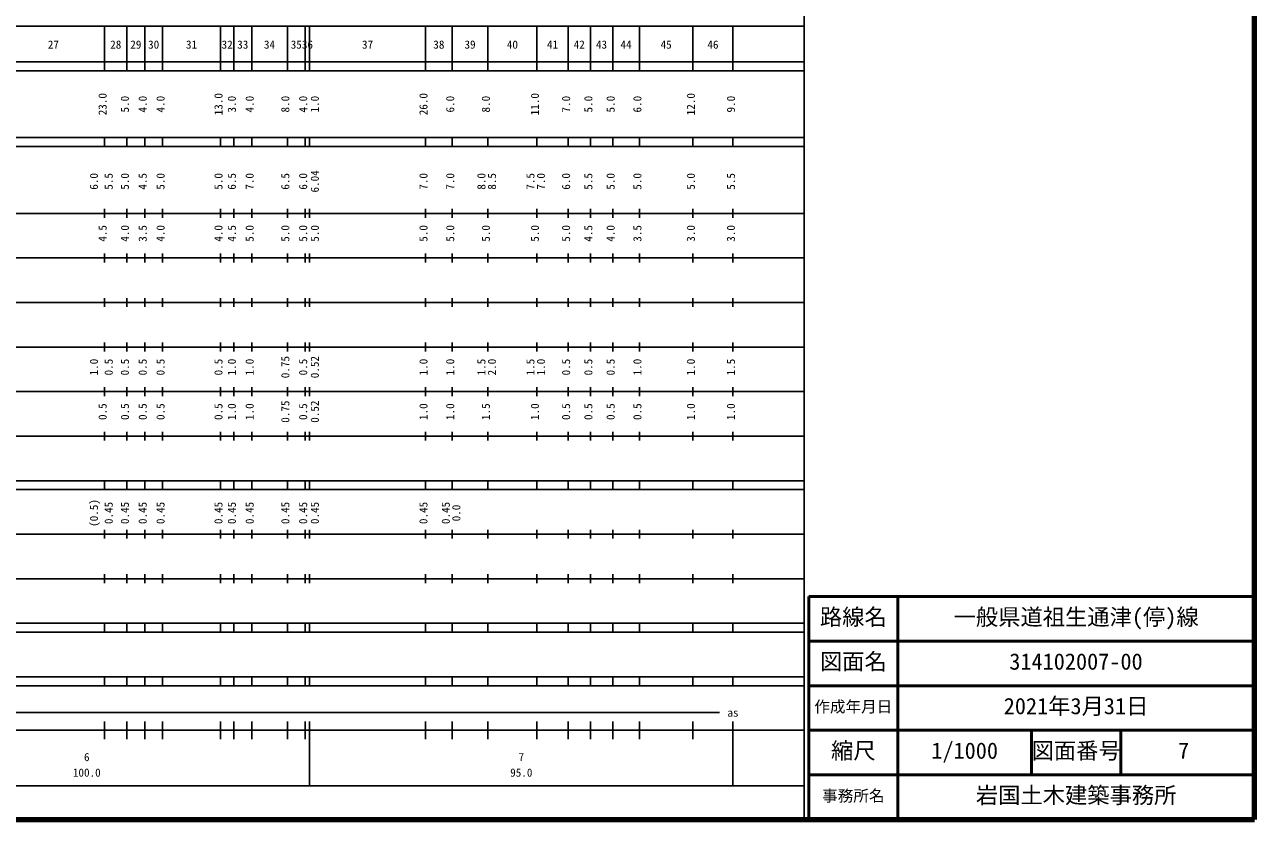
# Model space of a CAD drawing. Units: millimetres on the paper, enlarged 1000 times. Extents: x 40000 to 680000, y 20000 to 380000.
# Drawn here: x 404042 to 680000, y 20000 to 198357 of the extents above; entities that cross this region are included whole.
import ezdxf
from ezdxf.enums import TextEntityAlignment as Align

# ---------------------------------------------------------------- set-up
doc = ezdxf.new("R2010")
doc.units = ezdxf.units.MM
doc.header["$LTSCALE"] = 1000
for name, color, linetype, lineweight in [('M-TTL', 2, 'Continuous', 140), ('M-TTL-BAND', 7, 'Continuous', 25), ('M-TTL-FRAM', 2, 'Continuous', 50), ('M-TTL-LINE', 7, 'Continuous', 50), ('M-TTL-TXT', 7, 'Continuous', 13)]:
    doc.layers.add(name, color=color, linetype=linetype, lineweight=lineweight)
doc.styles.add('ＭＳ ゴシック', font='')
doc.styles.get('ＭＳ ゴシック').set_extended_font_data('MS Gothic')

msp = doc.modelspace()

# ---------------------------------------------------------------- linework, layer by layer
at = {"layer": 'M-TTL'}
for p, q in [((680000, 20000), (680000, 380000)), ((40000, 20000), (680000, 20000))]:
    msp.add_line(p, q, dxfattribs=at)
at = {"layer": 'M-TTL-BAND'}
for p, q in [((579000, 20000), (579000, 370000)), ((68000, 198000), (579000, 198000)), ((422000, 188000), (422000, 198000)), ((427000, 188000), (427000, 198000)), ((431000, 188000), (431000, 198000)), ((435000, 188000), (435000, 198000)), ((448000, 188000), (448000, 198000)), ((451000, 188000), (451000, 198000)), ((455000, 188000), (455000, 198000)), ((463000, 188000), (463000, 198000)), ((467000, 188000), (467000, 198000)), ((468000, 188000), (468000, 198000)), ((494000, 188000), (494000, 198000)), ((500000, 188000), (500000, 198000)), ((508000, 188000), (508000, 198000)), ((519000, 188000), (519000, 198000)), ((526000, 188000), (526000, 198000)), ((531000, 188000), (531000, 198000)), ((536000, 188000), (536000, 198000)), ((542000, 188000), (542000, 198000)), ((554000, 188000), (554000, 198000)), ((563000, 188000), (563000, 198000)), ((40000, 190000), (579000, 190000)), ((40000, 188000), (579000, 188000)), ((40000, 173000), (579000, 173000)), ((422000, 171000), (422000, 173000)), ((427000, 171000), (427000, 173000)), ((431000, 171000), (431000, 173000)), ((435000, 171000), (435000, 173000)), ((448000, 171000), (448000, 173000)), ((451000, 171000), (451000, 173000)), ((455000, 171000), (455000, 173000)), ((463000, 171000), (463000, 173000)), ((467000, 171000), (467000, 173000)), ((468000, 171000), (468000, 173000)), ((494000, 171000), (494000, 173000)), ((500000, 171000), (500000, 173000)), ((508000, 171000), (508000, 173000)), ((519000, 171000), (519000, 173000)), ((526000, 171000), (526000, 173000)), ((531000, 171000), (531000, 173000)), ((536000, 171000), (536000, 173000)), ((542000, 171000), (542000, 173000)), ((554000, 171000), (554000, 173000)), ((563000, 171000), (563000, 173000)), ((40000, 171000), (579000, 171000)), ((40000, 156000), (579000, 156000)), ((422000, 155000), (422000, 157000)), ((427000, 155000), (427000, 157000)), ((431000, 155000), (431000, 157000)), ((435000, 155000), (435000, 157000)), ((448000, 155000), (448000, 157000)), ((451000, 155000), (451000, 157000)), ((455000, 155000), (455000, 157000)), ((463000, 155000), (463000, 157000)), ((467000, 155000), (467000, 157000)), ((468000, 155000), (468000, 157000)), ((494000, 155000), (494000, 157000)), ((500000, 155000), (500000, 157000)), ((508000, 155000), (508000, 157000)), ((519000, 155000), (519000, 157000)), ((526000, 155000), (526000, 157000)), ((531000, 155000), (531000, 157000)), ((536000, 155000), (536000, 157000)), ((542000, 155000), (542000, 157000)), ((554000, 155000), (554000, 157000)), ((563000, 155000), (563000, 157000)), ((422000, 145000), (422000, 147000)), ((427000, 145000), (427000, 147000)), ((431000, 145000), (431000, 147000)), ((435000, 145000), (435000, 147000)), ((448000, 145000), (448000, 147000)), ((451000, 145000), (451000, 147000)), ((455000, 145000), (455000, 147000)), ((463000, 145000), (463000, 147000)), ((467000, 145000), (467000, 147000)), ((468000, 145000), (468000, 147000)), ((494000, 145000), (494000, 147000)), ((500000, 145000), (500000, 147000)), ((508000, 145000), (508000, 147000)), ((519000, 145000), (519000, 147000)), ((526000, 145000), (526000, 147000)), ((531000, 145000), (531000, 147000)), ((536000, 145000), (536000, 147000)), ((542000, 145000), (542000, 147000)), ((554000, 145000), (554000, 147000)), ((563000, 145000), (563000, 147000)), ((46000, 146000), (579000, 146000)), ((52000, 136000), (579000, 136000)), ((422000, 135000), (422000, 137000)), ((427000, 135000), (427000, 137000)), ((431000, 135000), (431000, 137000)), ((435000, 135000), (435000, 137000)), ((448000, 135000), (448000, 137000)), ((451000, 135000), (451000, 137000)), ((455000, 135000), (455000, 137000)), ((463000, 135000), (463000, 137000)), ((467000, 135000), (467000, 137000)), ((468000, 135000), (468000, 137000)), ((494000, 135000), (494000, 137000)), ((500000, 135000), (500000, 137000)), ((508000, 135000), (508000, 137000)), ((519000, 135000), (519000, 137000)), ((526000, 135000), (526000, 137000)), ((531000, 135000), (531000, 137000)), ((536000, 135000), (536000, 137000)), ((542000, 135000), (542000, 137000)), ((554000, 135000), (554000, 137000)), ((563000, 135000), (563000, 137000)), ((422000, 125000), (422000, 127000)), ((427000, 125000), (427000, 127000)), ((431000, 125000), (431000, 127000)), ((435000, 125000), (435000, 127000)), ((448000, 125000), (448000, 127000)), ((451000, 125000), (451000, 127000)), ((455000, 125000), (455000, 127000)), ((463000, 125000), (463000, 127000)), ((467000, 125000), (467000, 127000)), ((468000, 125000), (468000, 127000)), ((494000, 125000), (494000, 127000)), ((500000, 125000), (500000, 127000)), ((508000, 125000), (508000, 127000)), ((519000, 125000), (519000, 127000)), ((526000, 125000), (526000, 127000)), ((531000, 125000), (531000, 127000)), ((536000, 125000), (536000, 127000)), ((542000, 125000), (542000, 127000)), ((554000, 125000), (554000, 127000)), ((563000, 125000), (563000, 127000)), ((46000, 126000), (579000, 126000)), ((52000, 116000), (579000, 116000)), ((422000, 115000), (422000, 117000)), ((427000, 115000), (427000, 117000)), ((431000, 115000), (431000, 117000)), ((435000, 115000), (435000, 117000)), ((448000, 115000), (448000, 117000)), ((451000, 115000), (451000, 117000)), ((455000, 115000), (455000, 117000)), ((463000, 115000), (463000, 117000)), ((467000, 115000), (467000, 117000)), ((468000, 115000), (468000, 117000)), ((494000, 115000), (494000, 117000)), ((500000, 115000), (500000, 117000)), ((508000, 115000), (508000, 117000)), ((519000, 115000), (519000, 117000)), ((526000, 115000), (526000, 117000)), ((531000, 115000), (531000, 117000)), ((536000, 115000), (536000, 117000)), ((542000, 115000), (542000, 117000)), ((554000, 115000), (554000, 117000)), ((563000, 115000), (563000, 117000)), ((46000, 106000), (579000, 106000)), ((422000, 105000), (422000, 107000)), ((427000, 105000), (427000, 107000)), ((431000, 105000), (431000, 107000)), ((435000, 105000), (435000, 107000)), ((448000, 105000), (448000, 107000)), ((451000, 105000), (451000, 107000)), ((455000, 105000), (455000, 107000)), ((463000, 105000), (463000, 107000)), ((467000, 105000), (467000, 107000)), ((468000, 105000), (468000, 107000)), ((494000, 105000), (494000, 107000)), ((500000, 105000), (500000, 107000)), ((508000, 105000), (508000, 107000)), ((519000, 105000), (519000, 107000)), ((526000, 105000), (526000, 107000)), ((531000, 105000), (531000, 107000)), ((536000, 105000), (536000, 107000)), ((542000, 105000), (542000, 107000)), ((554000, 105000), (554000, 107000)), ((563000, 105000), (563000, 107000)), ((40000, 96000), (579000, 96000)), ((40000, 94000), (579000, 94000)), ((422000, 94000), (422000, 96000)), ((427000, 94000), (427000, 96000)), ((431000, 94000), (431000, 96000)), ((435000, 94000), (435000, 96000)), ((448000, 94000), (448000, 96000)), ((451000, 94000), (451000, 96000)), ((455000, 94000), (455000, 96000)), ((463000, 94000), (463000, 96000)), ((467000, 94000), (467000, 96000)), ((468000, 94000), (468000, 96000)), ((494000, 94000), (494000, 96000)), ((500000, 94000), (500000, 96000)), ((508000, 94000), (508000, 96000)), ((519000, 94000), (519000, 96000)), ((526000, 94000), (526000, 96000)), ((531000, 94000), (531000, 96000)), ((536000, 94000), (536000, 96000)), ((542000, 94000), (542000, 96000)), ((554000, 94000), (554000, 96000)), ((563000, 94000), (563000, 96000)), ((49000, 84000), (579000, 84000)), ((422000, 83000), (422000, 85000)), ((427000, 83000), (427000, 85000)), ((431000, 83000), (431000, 85000)), ((435000, 83000), (435000, 85000)), ((448000, 83000), (448000, 85000)), ((451000, 83000), (451000, 85000)), ((455000, 83000), (455000, 85000)), ((463000, 83000), (463000, 85000)), ((467000, 83000), (467000, 85000)), ((468000, 83000), (468000, 85000)), ((494000, 83000), (494000, 85000)), ((500000, 83000), (500000, 85000)), ((508000, 83000), (508000, 85000)), ((519000, 83000), (519000, 85000)), ((526000, 83000), (526000, 85000)), ((531000, 83000), (531000, 85000)), ((536000, 83000), (536000, 85000)), ((542000, 83000), (542000, 85000)), ((554000, 83000), (554000, 85000)), ((563000, 83000), (563000, 85000)), ((422000, 73000), (422000, 75000)), ((427000, 73000), (427000, 75000)), ((431000, 73000), (431000, 75000)), ((435000, 73000), (435000, 75000)), ((448000, 73000), (448000, 75000)), ((451000, 73000), (451000, 75000)), ((455000, 73000), (455000, 75000)), ((463000, 73000), (463000, 75000)), ((467000, 73000), (467000, 75000)), ((468000, 73000), (468000, 75000)), ((494000, 73000), (494000, 75000)), ((500000, 73000), (500000, 75000)), ((508000, 73000), (508000, 75000)), ((519000, 73000), (519000, 75000)), ((526000, 73000), (526000, 75000)), ((531000, 73000), (531000, 75000)), ((536000, 73000), (536000, 75000)), ((542000, 73000), (542000, 75000)), ((554000, 73000), (554000, 75000)), ((563000, 73000), (563000, 75000)), ((40000, 74000), (579000, 74000)), ((40000, 64000), (579000, 64000)), ((422000, 62000), (422000, 64000)), ((427000, 62000), (427000, 64000)), ((431000, 62000), (431000, 64000)), ((435000, 62000), (435000, 64000)), ((448000, 62000), (448000, 64000)), ((451000, 62000), (451000, 64000)), ((455000, 62000), (455000, 64000)), ((463000, 62000), (463000, 64000)), ((467000, 62000), (467000, 64000)), ((468000, 62000), (468000, 64000)), ((494000, 62000), (494000, 64000)), ((500000, 62000), (500000, 64000)), ((508000, 62000), (508000, 64000)), ((519000, 62000), (519000, 64000)), ((526000, 62000), (526000, 64000)), ((531000, 62000), (531000, 64000)), ((536000, 62000), (536000, 64000)), ((542000, 62000), (542000, 64000)), ((554000, 62000), (554000, 64000)), ((563000, 62000), (563000, 64000)), ((40000, 62000), (579000, 62000)), ((40000, 52000), (579000, 52000)), ((40000, 50000), (579000, 50000)), ((422000, 50000), (422000, 52000)), ((427000, 50000), (427000, 52000)), ((431000, 50000), (431000, 52000)), ((435000, 50000), (435000, 52000)), ((448000, 50000), (448000, 52000)), ((451000, 50000), (451000, 52000)), ((455000, 50000), (455000, 52000)), ((463000, 50000), (463000, 52000)), ((467000, 50000), (467000, 52000)), ((468000, 50000), (468000, 52000)), ((494000, 50000), (494000, 52000)), ((500000, 50000), (500000, 52000)), ((508000, 50000), (508000, 52000)), ((519000, 50000), (519000, 52000)), ((526000, 50000), (526000, 52000)), ((531000, 50000), (531000, 52000)), ((536000, 50000), (536000, 52000)), ((542000, 50000), (542000, 52000)), ((554000, 50000), (554000, 52000)), ((563000, 50000), (563000, 52000)), ((206500, 44000), (560000, 44000)), ((422000, 38000), (422000, 42000)), ((427000, 38000), (427000, 42000)), ((431000, 38000), (431000, 42000)), ((435000, 38000), (435000, 42000)), ((448000, 38000), (448000, 42000)), ((451000, 38000), (451000, 42000)), ((455000, 38000), (455000, 42000)), ((463000, 38000), (463000, 42000)), ((467000, 38000), (467000, 42000)), ((468000, 27500), (468000, 42000)), ((494000, 38000), (494000, 42000)), ((500000, 38000), (500000, 42000)), ((508000, 38000), (508000, 42000)), ((519000, 38000), (519000, 42000)), ((526000, 38000), (526000, 42000)), ((531000, 38000), (531000, 42000)), ((536000, 38000), (536000, 42000)), ((542000, 38000), (542000, 42000)), ((554000, 38000), (554000, 42000)), ((563000, 27500), (563000, 42000)), ((40000, 40000), (579000, 40000)), ((68000, 27500), (579000, 27500))]:
    msp.add_line(p, q, dxfattribs=at)
at = {"layer": 'M-TTL-FRAM'}
for p, q in [((680000, 70000), (580000, 70000)), ((580000, 70000), (580000, 20000))]:
    msp.add_line(p, q, dxfattribs=at)
at = {"layer": 'M-TTL-LINE'}
for p, q in [((600000, 70000), (600000, 20000)), ((680000, 60000), (580000, 60000)), ((680000, 50000), (580000, 50000)), ((680000, 40000), (580000, 40000)), ((630000, 40000), (630000, 30000)), ((650000, 40000), (650000, 30000)), ((680000, 30000), (580000, 30000))]:
    msp.add_line(p, q, dxfattribs=at)

# ---------------------------------------------------------------- texts
at = {"layer": 'M-TTL-BAND', "style": 'ＭＳ ゴシック'}
for s, p in [('27', (410500, 192405)), ('28', (424500, 192405)), ('29', (429000, 192405)), ('30', (433000, 192405)), ('31', (441500, 192405)), ('32', (449500, 192405)), ('33', (453000, 192405)), ('34', (459000, 192405)), ('35', (465000, 192405)), ('36', (467500, 192405)), ('37', (481000, 192405)), ('38', (497000, 192405)), ('39', (504000, 192405)), ('40', (513500, 192405)), ('41', (522500, 192405)), ('42', (528500, 192405)), ('43', (533500, 192405)), ('44', (539000, 192405)), ('45', (548000, 192405)), ('46', (558500, 192405)), ('as', (563000, 42500)), ('6', (418000, 32523)), ('7', (515500, 32523)), ('100.0', (418000, 29033)), ('95.0', (515500, 29033))]:
    msp.add_text(s, height=1833, dxfattribs=at).set_placement(p, align=Align.BOTTOM_CENTER)
for s, p in [('23.0', (423000, 180500)), ('5.0', (428000, 180500)), ('4.0', (432000, 180500)), ('4.0', (436000, 180500)), ('13.0', (449000, 180500)), ('3.0', (452000, 180500)), ('4.0', (456000, 180500)), ('8.0', (464000, 180500)), ('4.0', (468000, 180500)), ('1.0', (470621, 180500)), ('26.0', (495000, 180500)), ('6.0', (501000, 180500)), ('8.0', (509000, 180500)), ('11.0', (520000, 180500)), ('7.0', (527000, 180500)), ('5.0', (532000, 180500)), ('5.0', (537000, 180500)), ('6.0', (543000, 180500)), ('12.0', (555000, 180500)), ('9.0', (564000, 180500)), ('6.04', (470621, 163174)), ('6.0', (421053, 163174)), ('5.5', (424370, 163174)), ('5.0', (428000, 163174)), ('4.5', (432000, 163174)), ('5.0', (436000, 163174)), ('5.0', (449000, 163174)), ('6.5', (452000, 163174)), ('7.0', (456000, 163174)), ('6.5', (464000, 163174)), ('6.0', (468000, 163174)), ('7.0', (495000, 163174)), ('7.0', (501000, 163174)), ('8.0', (508000, 163174)), ('8.5', (510370, 163174)), ('7.5', (519000, 163174)), ('7.0', (521370, 163174)), ('6.0', (527000, 163174)), ('5.5', (532000, 163174)), ('5.0', (537000, 163174)), ('5.0', (543000, 163174)), ('5.0', (555000, 163174)), ('5.5', (564000, 163174)), ('4.5', (423000, 151500)), ('4.0', (428000, 151500)), ('3.5', (432000, 151500)), ('4.0', (436000, 151500)), ('4.0', (449000, 151500)), ('4.5', (452000, 151500)), ('5.0', (456000, 151500)), ('5.0', (464000, 151500)), ('5.0', (468000, 151500)), ('5.0', (470621, 151500)), ('5.0', (495000, 151500)), ('5.0', (501000, 151500)), ('5.0', (509000, 151500)), ('5.0', (520000, 151500)), ('5.0', (527000, 151500)), ('4.5', (532000, 151500)), ('4.0', (537000, 151500)), ('3.5', (543000, 151500)), ('3.0', (555000, 151500)), ('3.0', (564000, 151500)), ('1.0', (421053, 121500)), ('0.5', (424370, 121500)), ('0.5', (428000, 121500)), ('0.5', (432000, 121500)), ('0.5', (436000, 121500)), ('0.5', (449000, 121500)), ('1.0', (452000, 121500)), ('1.0', (456000, 121500)), ('0.75', (464000, 121500)), ('0.5', (468000, 121500)), ('0.52', (470621, 121500)), ('1.0', (495000, 121500)), ('1.0', (501000, 121500)), ('1.5', (508000, 121500)), ('2.0', (510370, 121500)), ('1.5', (519000, 121500)), ('1.0', (521370, 121500)), ('0.5', (527000, 121500)), ('0.5', (532000, 121500)), ('0.5', (537000, 121500)), ('1.0', (543000, 121500)), ('1.0', (555000, 121500)), ('1.5', (564000, 121500)), ('0.5', (423000, 111500)), ('0.5', (428000, 111500)), ('0.5', (432000, 111500)), ('0.5', (436000, 111500)), ('0.5', (449000, 111500)), ('1.0', (452000, 111500)), ('1.0', (456000, 111500)), ('0.75', (464000, 111500)), ('0.5', (468000, 111500)), ('0.52', (470621, 111500)), ('1.0', (495000, 111500)), ('1.0', (501000, 111500)), ('1.5', (509000, 111500)), ('1.0', (520000, 111500)), ('0.5', (527000, 111500)), ('0.5', (532000, 111500)), ('0.5', (537000, 111500)), ('0.5', (543000, 111500)), ('1.0', (555000, 111500)), ('1.0', (564000, 111500)), ('(0.5)', (421053, 88764)), ('0.45', (424370, 88764)), ('0.45', (428000, 88764)), ('0.45', (432000, 88764)), ('0.45', (436000, 88764)), ('0.45', (449000, 88764)), ('0.45', (452000, 88764)), ('0.45', (456000, 88764)), ('0.45', (464000, 88764)), ('0.45', (468000, 88764)), ('0.45', (470621, 88764)), ('0.45', (495000, 88764)), ('0.45', (500000, 88764)), ('0.0', (502370, 88764))]:
    msp.add_text(s, height=1833, rotation=90, dxfattribs=at).set_placement(p, align=Align.BOTTOM_CENTER)
at = {"layer": 'M-TTL-LINE', "style": 'ＭＳ ゴシック'}
msp.add_text('図面番号', height=3666, dxfattribs=at).set_placement((630000, 32500), align=Align.BOTTOM_LEFT)
at = {"layer": 'M-TTL-TXT', "style": 'ＭＳ ゴシック'}
for s, height, p in [('路線名', 3666, (582500, 62500)), ('路線名', 3666, (582500, 62500)), ('一般県道祖生通津(停)線', 3666, (612500, 62500)), ('図面名', 3666, (582500, 52500)), ('図面名', 3666, (582500, 52500)), ('314102007-00', 3666, (625000, 52500)), ('作成年月日', 2566, (581250, 43250)), ('作成年月日', 2566, (581250, 43250)), ('2021年3月31日', 3666, (623750, 42500)), ('縮尺', 3666, (585000, 32500)), ('縮尺', 3666, (585000, 32500)), ('1/1000', 3666, (607500, 32500)), ('図面番号', 3666, (630000, 32500)), ('7', 3666, (662875, 32500)), ('岩国土木建築事務所', 3666, (617500, 22500)), ('事務所名', 2566, (583000, 23250)), ('事務所名', 2566, (583000, 23250))]:
    msp.add_text(s, height=height, dxfattribs=at).set_placement(p, align=Align.BOTTOM_LEFT)

doc.saveas('drawing.dxf')
